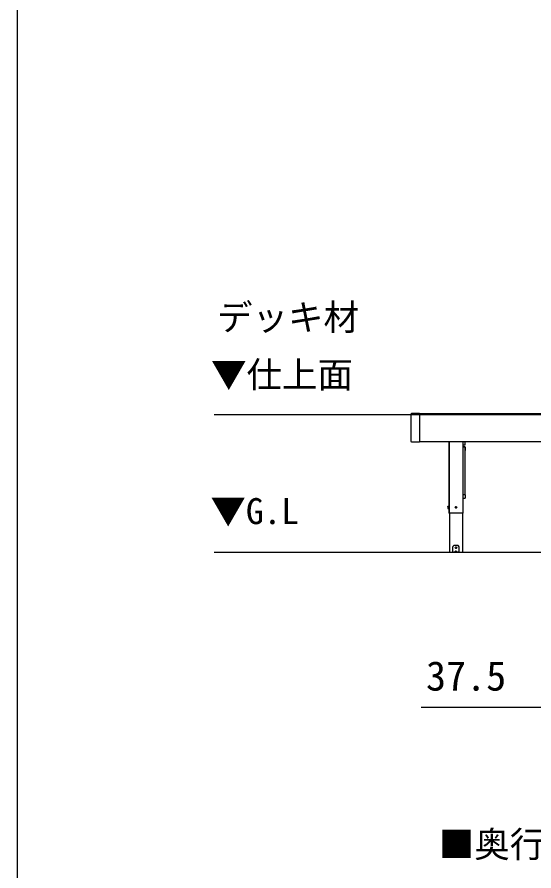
# Model space of a CAD drawing. Units: millimetres, scale not verified. Extents: x -10500 to 10500, y -15600 to 15524.
# Drawn here: x -10500 to -7877, y 580 to 4913 of the extents above; entities that cross this region are included whole.
import ezdxf
from ezdxf.enums import TextEntityAlignment as Align

# ---------------------------------------------------------------- set-up
doc = ezdxf.new("R2010")
doc.units = ezdxf.units.MM
doc.header["$LTSCALE"] = 80
for name, color, linetype in [('0-2_USER1', 3, 'Continuous'), ('0-4_YKK_A1', 4, 'Continuous'), ('0-5_YKK_D', 6, 'Continuous'), ('0-6_YKK_ZWAK', 7, 'Continuous')]:
    doc.layers.add(name, color=color, linetype=linetype)
doc.styles.add('ＭＳ ゴシック', font='')
doc.styles.get('ＭＳ ゴシック').set_extended_font_data('MS Gothic')

msp = doc.modelspace()

# ---------------------------------------------------------------- linework, layer by layer
at = {"layer": '0-4_YKK_A1'}
for p, q in [((354, 2895.4), (-9500, 2895.4)), ((-8500, 2759.32), (-8500, 2899.49)), ((-8499.61, 2900.29), (-8499.71, 2900.2)), ((-8499.61, 2900.29), (-8497.39, 2902.51)), ((-8497.29, 2902.61), (-8497.39, 2902.51)), ((-8496.59, 2902.9), (-8458, 2902.9)), ((-8457, 2901.9), (-8457, 2899.49)), ((-6288, 2900.4), (-8457, 2900.4)), ((-8499.71, 2758.61), (-8499.61, 2758.51)), ((-8497.39, 2756.29), (-8499.61, 2758.51)), ((-8497.39, 2756.29), (-8497.29, 2756.2)), ((-8458, 2755.9), (-8496.59, 2755.9)), ((-6288, 2758.4), (-8457, 2758.4)), ((-8308.08, 2758.4), (-8308.08, 2395.4)), ((-8308, 2758.4), (-8308, 2395.4)), ((-8238, 2758.4), (-8238, 2395.4)), ((-8238, 2758.4), (-8238, 2395.4)), ((-8237.92, 2758.4), (-8237.92, 2395.4)), ((-8237.2, 2743.2), (-8226.8, 2743.2)), ((-8226.8, 2732.06), (-8237.2, 2732.06)), ((-8226.8, 2731.81), (-8237.2, 2731.81)), ((-8227, 2731.44), (-8237, 2731.44)), ((-8226, 2489.82), (-8226, 2730.52)), ((-8225.8, 2744.2), (-8225.8, 2758.4)), ((-8225.8, 2731.06), (-8225.8, 2713.91)), ((-8237.2, 2490.19), (-8226.8, 2490.19)), ((-8237.2, 2471.11), (-8226.8, 2471.11)), ((-8225.8, 2489.27), (-8225.8, 2489.13)), ((-8225.8, 2489.13), (-8225.8, 2488.6)), ((-8225.8, 2488.6), (-8225.8, 2486.05)), ((-8225.8, 2486.05), (-8225.8, 2474.35)), ((-8314.8, 2430.4), (-8314.35, 2431.18)), ((-8314.8, 2430.4), (-8314.8, 2420.4)), ((-8314.35, 2431.18), (-8310.8, 2431.18)), ((-8314.35, 2428.29), (-8310.8, 2428.29)), ((-8310.8, 2431.18), (-8310.8, 2419.63)), ((-8309.6, 2431.65), (-8308, 2431.65)), ((-8273.52, 2426.54), (-8273.62, 2426.02)), ((-8273.5, 2427.65), (-8273.52, 2426.54)), ((-8272.5, 2427.65), (-8272.48, 2426.54)), ((-8272.48, 2426.54), (-8272.38, 2426.02)), ((-8314.8, 2420.4), (-8314.35, 2419.63)), ((-8314.35, 2422.52), (-8310.8, 2422.52)), ((-8314.35, 2419.63), (-8310.8, 2419.63)), ((-8237.92, 2395.4), (-8308.08, 2395.4)), ((-8305.65, 2395.4), (-8305.65, 2195.4)), ((-8275.24, 2425.9), (-8274.14, 2425.92)), ((-8275.24, 2424.9), (-8274.14, 2424.88)), ((-8274.14, 2425.92), (-8273.62, 2426.02)), ((-8274.14, 2424.88), (-8273.62, 2424.78)), ((-8273.52, 2424.27), (-8273.62, 2424.78)), ((-8273.5, 2423.16), (-8273.52, 2424.27)), ((-8272.5, 2423.16), (-8272.48, 2424.27)), ((-8272.48, 2424.27), (-8272.38, 2424.78)), ((-8271.86, 2425.92), (-8272.38, 2426.02)), ((-8271.86, 2424.88), (-8272.38, 2424.78)), ((-8270.76, 2425.9), (-8271.86, 2425.92)), ((-8270.76, 2424.9), (-8271.86, 2424.88)), ((-8240.35, 2395.4), (-8240.35, 2195.4)), ((-8289, 2198.4), (-8289, 2225.57)), ((-8284, 2231.4), (-8288.41, 2226.99)), ((-8262, 2231.4), (-8284, 2231.4)), ((-8275.24, 2220.9), (-8274.14, 2220.92)), ((-8275.24, 2219.9), (-8274.14, 2219.88)), ((-8274.14, 2220.92), (-8273.62, 2221.02)), ((-8274.14, 2219.88), (-8273.62, 2219.78)), ((-8273.52, 2221.54), (-8273.62, 2221.02)), ((-8273.52, 2219.27), (-8273.62, 2219.78)), ((-8273.5, 2222.65), (-8273.52, 2221.54)), ((-8273.5, 2218.16), (-8273.52, 2219.27)), ((-8272.5, 2222.65), (-8272.48, 2221.54)), ((-8272.5, 2218.16), (-8272.48, 2219.27)), ((-8272.48, 2221.54), (-8272.38, 2221.02)), ((-8272.48, 2219.27), (-8272.38, 2219.78)), ((-8271.86, 2220.92), (-8272.38, 2221.02)), ((-8271.86, 2219.88), (-8272.38, 2219.78)), ((-8270.76, 2220.9), (-8271.86, 2220.92)), ((-8270.76, 2219.9), (-8271.86, 2219.88)), ((-8257.59, 2226.99), (-8262, 2231.4)), ((-8257, 2198.4), (-8257, 2225.57)), ((159.72, 2195.4), (-9500, 2195.4)), ((-8240.35, 2195.4), (-8305.65, 2195.4)), ((-8289, 2197.9), (-8289, 2198.4)), ((-8289, 2195.4), (-8289, 2197.9)), ((-8289, 2197.9), (-8288.41, 2197.9)), ((-8288.41, 2195.4), (-8289, 2195.4)), ((-8288.41, 2197.9), (-8284, 2197.9)), ((-8262, 2197.9), (-8284, 2197.9)), ((-8262, 2195.4), (-8284, 2195.4)), ((-8274.44, 2202.86), (-8278.9, 2198.4)), ((-8277, 2198.83), (-8277, 2198.4)), ((-8277, 2198.4), (-8269, 2198.4)), ((-8276.5, 2197.9), (-8269.5, 2197.9)), ((-8267.1, 2198.4), (-8271.56, 2202.86)), ((-8269, 2198.83), (-8269, 2198.4)), ((-8262, 2195.4), (-8262, 2197.9)), ((-8262, 2197.9), (-8257.59, 2197.9)), ((-8257.59, 2195.4), (-8262, 2195.4)), ((-8257.59, 2197.9), (-8257, 2197.9)), ((-8257, 2198.4), (-8257, 2197.9))]:
    msp.add_line(p, q, dxfattribs=at)
for points in [[(-8457, 2899.49), (-8457, 2759.32), (-8457, 2756.9)], [(-8225.8, 2474.35), (-8225.8, 2472.31), (-8225.8, 2472.11)], [(-8308, 2419.15), (-8309.6, 2419.15), (-8309.6, 2431.65)], [(-8284, 2197.9), (-8284, 2195.4), (-8288.41, 2195.4)], [(-8257, 2197.9), (-8257, 2195.4), (-8257.59, 2195.4)]]:
    msp.add_lwpolyline(points, dxfattribs=at)
msp.add_lwpolyline([(-8310.8, 2431.15), (-8309.6, 2431.15), (-8309.6, 2419.65), (-8310.8, 2419.65)], close=True, dxfattribs=at)
for centre, radius in [((-8273, 2425.4), 4), ((-8270.88, 2423.28), 0.3), ((-8273, 2220.4), 4), ((-8270.88, 2218.28), 0.3)]:
    msp.add_circle(centre, radius, dxfattribs=at)
for centre, radius, start, end in [((-8499, 2899.49), 1, 135, 180), ((-8496.59, 2901.9), 1, 90, 135), ((-8458, 2901.9), 1, 0, 90), ((-8499, 2759.32), 1, 180, 225), ((-8496.59, 2756.9), 1, 225, 270), ((-8458, 2756.9), 1, 270, 0), ((-8237.2, 2744.2), 1, 223.92867, 270), ((-8237.2, 2731.06), 1, 90, 136.07133), ((-8237.21, 2730.79), 1.03, 89.33234, 133.67747), ((-8237.04, 2730.48), 0.964, 87.79679, 156.39643), ((-8226.96, 2730.48), 0.964, 2.3873, 92.20321), ((-8226.8, 2744.2), 1, 270, 0), ((-8226.8, 2731.06), 1, 0, 90), ((-8226.76, 2730.85), 0.964, 2.3873, 92.20321), ((-8226.68, 2713.91), 0.881, 320.61871, 359.66491), ((-8237.24, 2489.23), 0.964, 87.79679, 135.1392), ((-8237.2, 2472.11), 1, 223.92867, 270), ((-8226.76, 2489.23), 0.964, 2.3873, 92.20321), ((-8226.8, 2472.11), 1, 270, 0), ((-8312.24, 2429.73), 2.56, 145.61708, 214.38292), ((-8305.25, 2425.4), 9.55, 162.41276, 197.58724), ((-8273, 2425.4), 2.3, 77.44414, 102.55586), ((-8312.24, 2421.07), 2.56, 145.61708, 214.38292), ((-8273, 2425.4), 2.3, 167.44414, 192.55586), ((-8273, 2425.4), 2.3, 257.44414, 282.55586), ((-8273, 2425.4), 2.3, 347.44414, 12.55586), ((-8287, 2225.57), 2, 135, 180), ((-8273, 2220.4), 2.3, 167.44414, 192.55586), ((-8273, 2220.4), 2.3, 77.44414, 102.55586), ((-8273, 2220.4), 2.3, 257.44414, 282.55586), ((-8273, 2220.4), 2.3, 347.44414, 12.55586), ((-8259, 2225.57), 2, 0, 45), ((-8276, 2198.83), 1, 126.03188, 180), ((-8276.5, 2198.4), 0.5, 180, 270), ((-8273, 2194.7), 6.1, 53.96812, 126.03188), ((-8269.5, 2198.4), 0.5, 270, 0), ((-8270, 2198.83), 1, 0, 53.96812)]:
    msp.add_arc(centre, radius, start, end, dxfattribs=at)
for centre, major_axis, ratio, start_param, end_param in [((-8278.4, 2198.4), (0.688, 0.425), 0.381966, 2.1243707, 3.695167), ((-8273, 2199.97), (0, -3.54), 0.707107, 2.5261129, 3.7570724), ((-8267.6, 2198.4), (0.688, -0.425), 0.381966, 5.7296109, 7.3004073)]:
    msp.add_ellipse(centre, major_axis=major_axis, ratio=ratio, start_param=start_param, end_param=end_param, dxfattribs=at)
at = {"layer": '0-5_YKK_D'}
msp.add_line((-7750.5, 1410.4), (-8449.73, 1410.4), dxfattribs=at)
at = {"layer": '0-6_YKK_ZWAK'}
msp.add_line((-10500, 14999.5), (-10500, -15600.5), dxfattribs=at)

# ---------------------------------------------------------------- texts
at = {"layer": '0-2_USER1', "style": 'ＭＳ ゴシック'}
for s, p in [('デッキ材', (-9485.12, 3284.3)), ('▼仕上面', (-9515.68, 2992.9)), ('▼G.L', (-9518.78, 2300.57)), ('■奥行・高さ', (-8359.84, 609.73))]:
    msp.add_text(s, height=132, dxfattribs=at).set_placement(p, align=Align.BOTTOM_LEFT)
at = {"layer": '0-5_YKK_D', "style": 'ＭＳ ゴシック'}
msp.add_text('37.5', height=149.6, dxfattribs=at).set_placement((-8424.8, 1450.4), align=Align.BOTTOM_LEFT)

doc.saveas('drawing.dxf')
